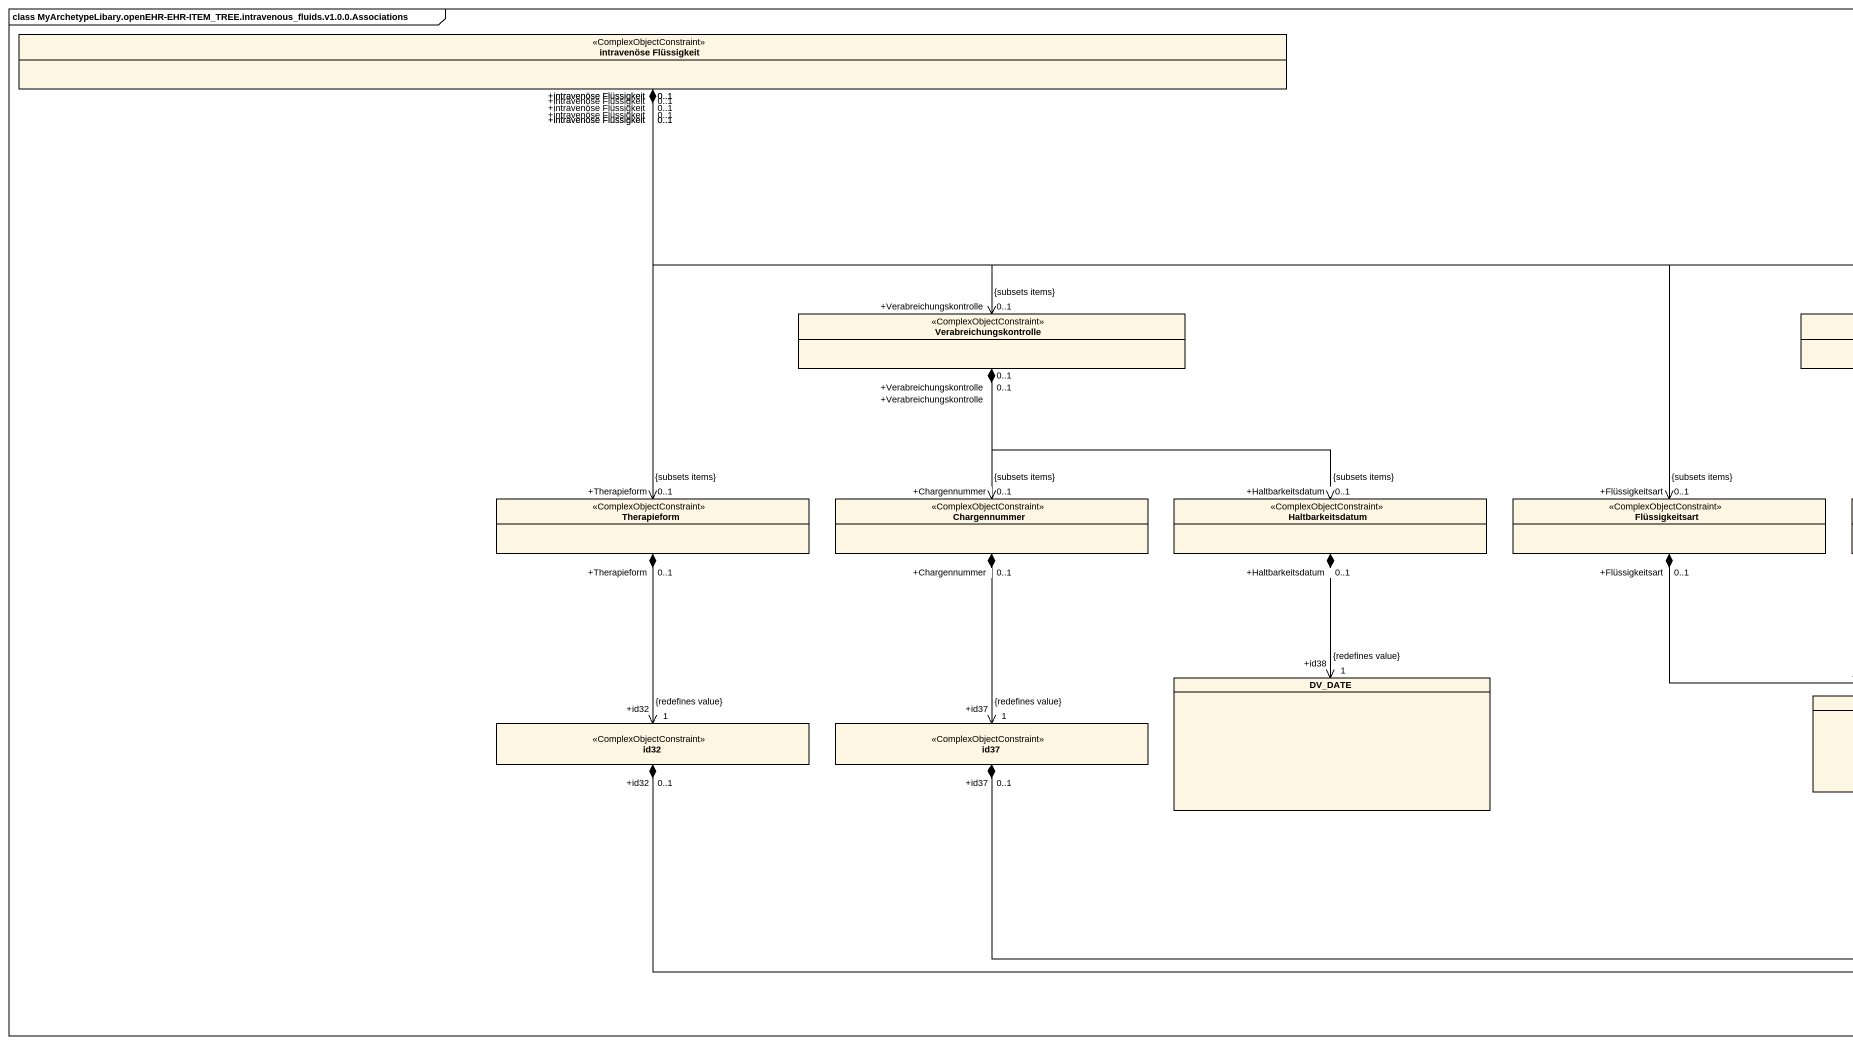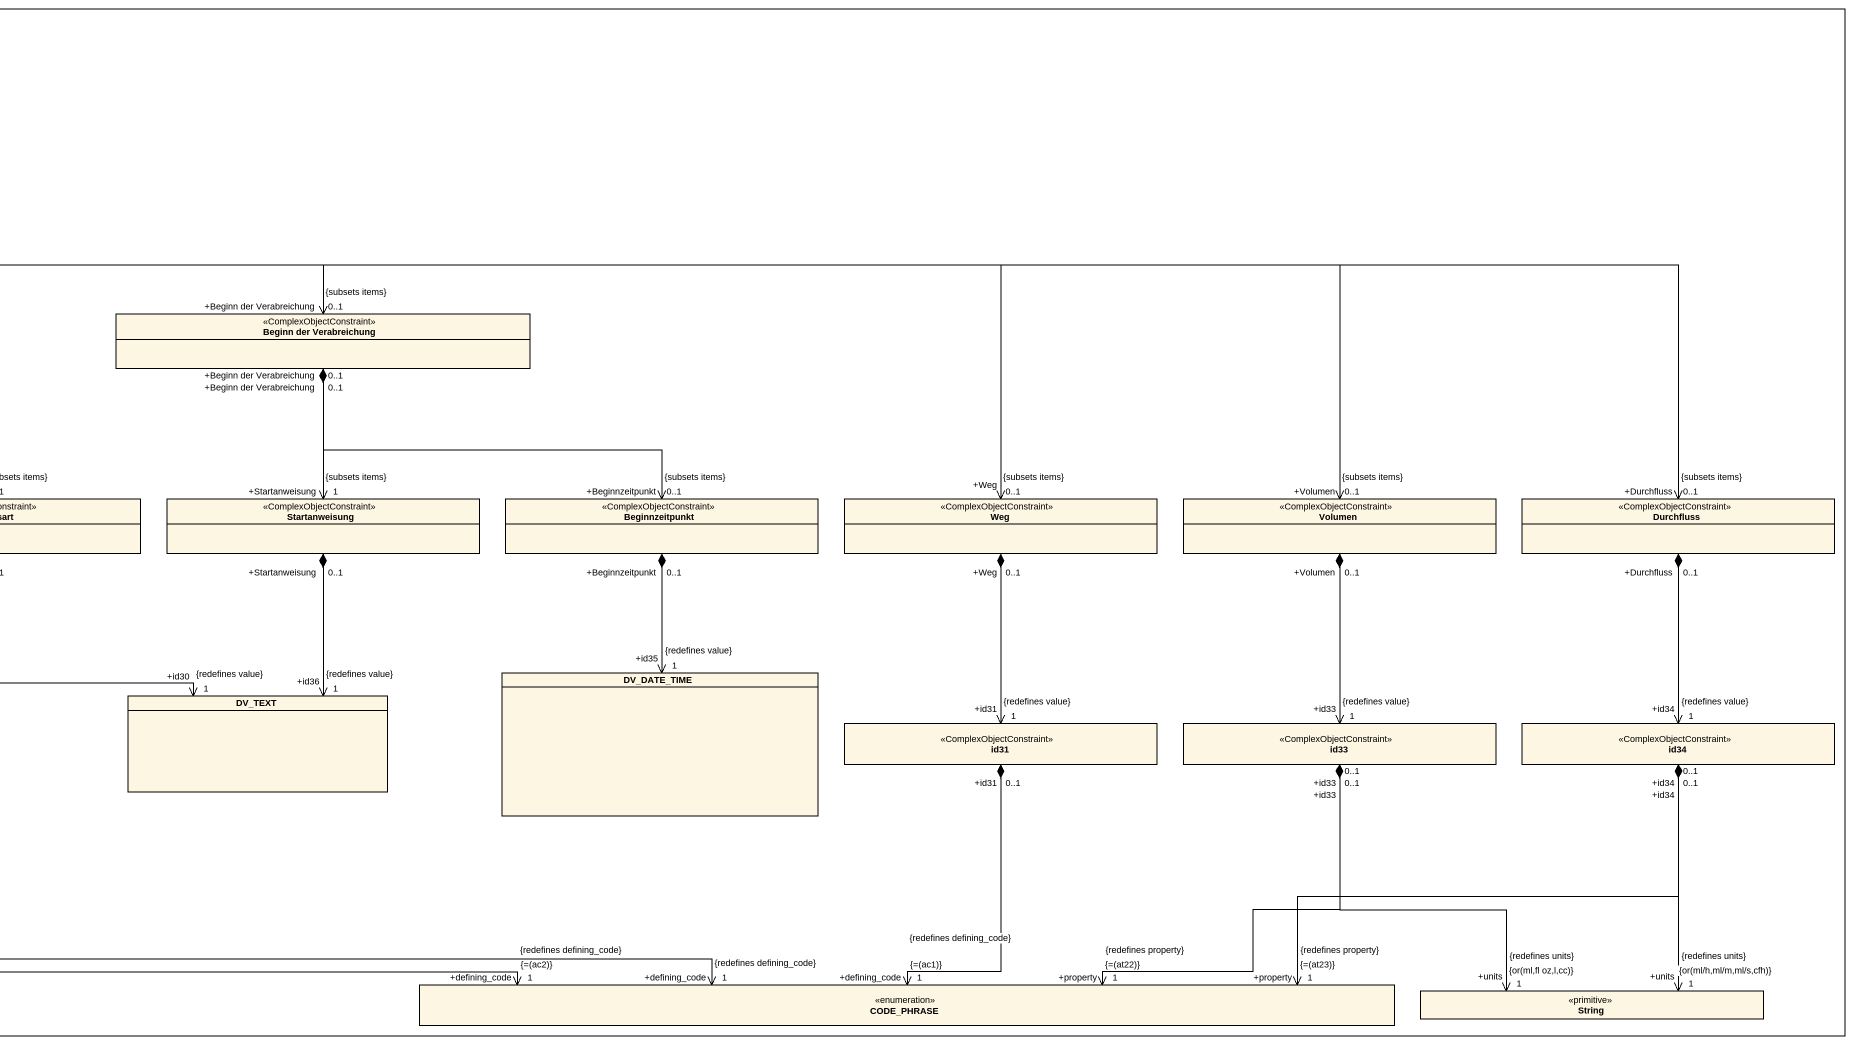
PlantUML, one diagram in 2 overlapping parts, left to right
@startuml
mainframe class MyArchetypeLibary.openEHR-EHR-ITEM_TREE.intravenous_fluids.v1.0.0.Associations
hide circle
hide empty members
class "intravenöse Flüssigkeit" as intravenöse_Flüssigkeit <<ComplexObjectConstraint>>
class Verabreichungskontrolle <<ComplexObjectConstraint>>
class "Beginn der Verabreichung" as Beginn_der_Verabreichung <<ComplexObjectConstraint>>
class Therapieform <<ComplexObjectConstraint>>
class Chargennummer <<ComplexObjectConstraint>>
class Haltbarkeitsdatum <<ComplexObjectConstraint>>
class Flüssigkeitsart <<ComplexObjectConstraint>>
class Startanweisung <<ComplexObjectConstraint>>
class Beginnzeitpunkt <<ComplexObjectConstraint>>
class Weg <<ComplexObjectConstraint>>
class Volumen <<ComplexObjectConstraint>>
class Durchfluss <<ComplexObjectConstraint>>
class DV_DATE
class DV_TEXT
class DV_DATE_TIME
class id32 <<ComplexObjectConstraint>>
class id37 <<ComplexObjectConstraint>>
class id31 <<ComplexObjectConstraint>>
class id33 <<ComplexObjectConstraint>>
class id34 <<ComplexObjectConstraint>>
enum CODE_PHRASE
class String <<primitive>>
intravenöse_Flüssigkeit "+intravenöse Flüssigkeit\n0..1" *--> "+Verabreichungskontrolle\n0..1\n{subsets items}" Verabreichungskontrolle
intravenöse_Flüssigkeit "+intravenöse Flüssigkeit\n0..1" *-right-> "+Beginn der Verabreichung\n0..1\n{subsets items}" Beginn_der_Verabreichung
intravenöse_Flüssigkeit "+intravenöse Flüssigkeit\n0..1" *--> "+Therapieform\n0..1\n{subsets items}" Therapieform
intravenöse_Flüssigkeit "+intravenöse Flüssigkeit\n0..1" *-right-> "+Flüssigkeitsart\n0..1\n{subsets items}" Flüssigkeitsart
intravenöse_Flüssigkeit "+intravenöse Flüssigkeit\n0..1" *-right-> "+Weg\n0..1\n{subsets items}" Weg
intravenöse_Flüssigkeit "+intravenöse Flüssigkeit\n0..1" *-right-> "+Volumen\n0..1\n{subsets items}" Volumen
intravenöse_Flüssigkeit "+intravenöse Flüssigkeit\n0..1" *-right-> "+Durchfluss\n0..1\n{subsets items}" Durchfluss
Verabreichungskontrolle "+Verabreichungskontrolle\n0..1" *--> "+Chargennummer\n0..1\n{subsets items}" Chargennummer
Verabreichungskontrolle "+Verabreichungskontrolle\n0..1" *-right-> "+Haltbarkeitsdatum\n0..1\n{subsets items}" Haltbarkeitsdatum
Beginn_der_Verabreichung "+Beginn der Verabreichung\n0..1" *--> "+Startanweisung\n1\n{subsets items}" Startanweisung
Beginn_der_Verabreichung "+Beginn der Verabreichung\n0..1" *-right-> "+Beginnzeitpunkt\n0..1\n{subsets items}" Beginnzeitpunkt
Therapieform "+Therapieform\n0..1" *--> "+id32\n1\n{redefines value}" id32
Chargennummer "+Chargennummer\n0..1" *--> "+id37\n1\n{redefines value}" id37
Haltbarkeitsdatum "+Haltbarkeitsdatum\n0..1" *--> "+id38\n1\n{redefines value}" DV_DATE
Flüssigkeitsart "+Flüssigkeitsart\n0..1" *--> "+id30\n1\n{redefines value}" DV_TEXT
Startanweisung "+Startanweisung\n0..1" *--> "+id36\n1\n{redefines value}" DV_TEXT
Beginnzeitpunkt "+Beginnzeitpunkt\n0..1" *--> "+id35\n1\n{redefines value}" DV_DATE_TIME
Weg "+Weg\n0..1" *--> "+id31\n1\n{redefines value}" id31
Volumen "+Volumen\n0..1" *--> "+id33\n1\n{redefines value}" id33
Durchfluss "+Durchfluss\n0..1" *--> "+id34\n1\n{redefines value}" id34
id32 "+id32\n0..1" *-right-> "+defining_code\n1\n{=(ac2)}\n{redefines defining_code}" CODE_PHRASE
id37 "+id37\n0..1" *-right-> "+defining_code\n1\n{redefines defining_code}" CODE_PHRASE
id31 "+id31\n0..1" *--> "+defining_code\n1\n{=(ac1)}\n{redefines defining_code}" CODE_PHRASE
id33 "+id33\n0..1" *--> "+property\n1\n{=(at22)}\n{redefines property}" CODE_PHRASE
id33 "+id33\n0..1" *--> "+units\n1\n{or(ml,fl oz,l,cc)}\n{redefines units}" String
id34 "+id34\n0..1" *-left-> "+property\n1\n{=(at23)}\n{redefines property}" CODE_PHRASE
id34 "+id34\n0..1" *--> "+units\n1\n{or(ml/h,ml/m,ml/s,cfh)}\n{redefines units}" String
@enduml
